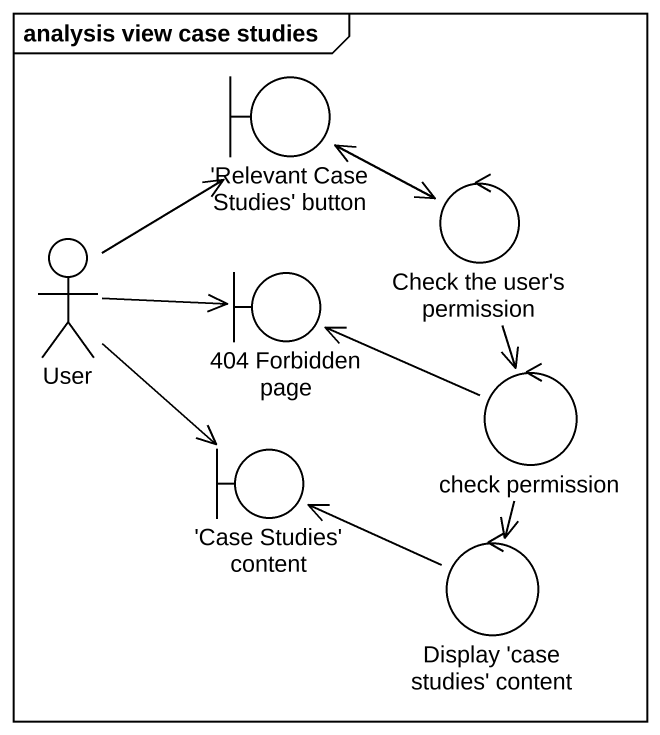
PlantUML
@startuml
mainframe analysis view case studies
boundary "'Relevant Case Studies' button" as Relevant_Case_Studies_button
control "Check the user's permission" as Check_the_user_s_permission
actor User
boundary "404 Forbidden page" as b404_Forbidden_page
control "check permission" as check_permission
boundary "'Case Studies' content" as Case_Studies_content
control "Display 'case studies' content" as Display_case_studies_content
Relevant_Case_Studies_button -right-> Check_the_user_s_permission
Check_the_user_s_permission -left-> Relevant_Case_Studies_button
Check_the_user_s_permission --> check_permission
User -up-> Relevant_Case_Studies_button
User -right-> b404_Forbidden_page
User --> Case_Studies_content
check_permission -left-> b404_Forbidden_page
check_permission --> Display_case_studies_content
Display_case_studies_content -left-> Case_Studies_content
@enduml
